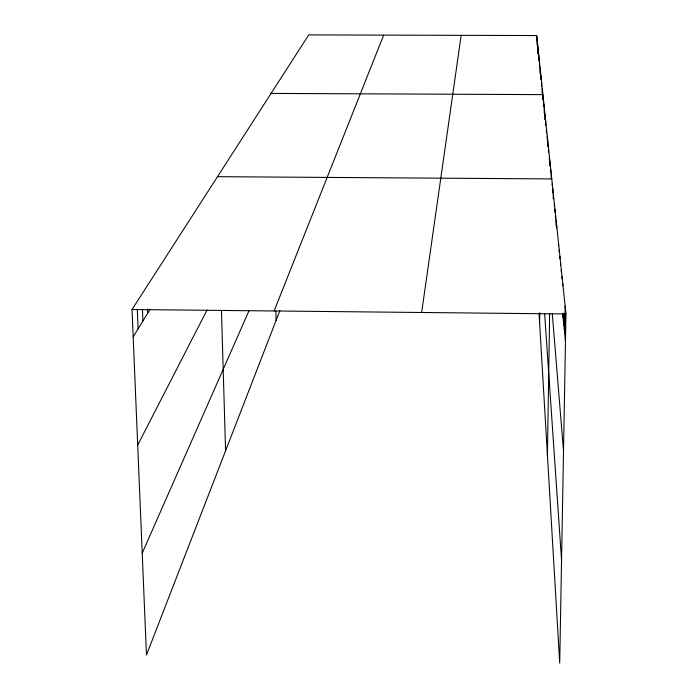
<?xml version="1.0" encoding="UTF-8"?>
<svg xmlns="http://www.w3.org/2000/svg" width="698" height="698" viewBox="0 0 698 698"><rect width="100%" height="100%" fill="white"/><g stroke="black" fill="none" stroke-linecap="round" stroke-linejoin="round"><path stroke-width="1.05" d="M536.631 39.856L536.683 35.554L308.734 34.9L132.027 309.519L146.467 655.029L279.881 310.619M536.893 39.987L536.919 37.823M537.111 44.192L537.163 40.118M537.355 46.557L537.408 42.456M537.635 46.888L537.661 44.829M537.826 53.476L537.914 47.237M538.114 53.868L538.167 49.68M538.62 60.002L538.699 54.68M538.935 59.382L538.969 57.236M539.214 62L539.24 59.845M539.458 66.834L539.519 62.488M540.016 73.081L540.086 67.898M540.348 72.767L540.383 70.672M540.601 78.761L540.68 73.499M540.933 79.546L540.976 76.361M541.535 86.561L541.596 82.242M542.163 93.488L542.233 88.332M542.538 93.532L542.564 91.455M539.624 323.218L539.772 312.8M542.826 99.875L542.896 94.631L271.077 93.419M543.201 99.884L543.227 97.764M543.489 106.288L543.567 100.957M543.873 106.358L543.908 104.211M544.178 112.936L544.257 107.518M544.58 112.945L544.606 110.877M544.894 119.506L544.964 114.306M545.304 119.89L545.339 117.788M545.644 125.579L545.705 121.347M546.412 132.96L546.473 128.641M547.223 139.347L547.276 136.223M547.59 146.414L547.686 140.124M548.07 146.214L548.105 144.102M548.462 152.426L548.532 148.151M549.352 159.763L549.405 156.5M549.78 166.019L549.858 160.802M550.739 172.86L550.792 169.675M551.202 178.54L551.272 174.247M547.424 455.288L549.649 313.908M552.231 185.773L552.266 183.679M552.711 192.77L552.781 188.556M553.217 198.851L553.305 193.529M554.352 205.989L554.387 203.816M554.893 212.271L554.945 209.13M555.442 218.797L555.512 214.565M556.009 225.48L556.097 220.123M556.664 227.984L556.699 225.82M558.54 245.853L558.583 243.707M559.203 252.126L559.238 249.963M559.875 258.469L559.909 256.375M560.564 265.066L560.599 262.945M561.271 271.827L561.314 269.681M562.003 278.764L562.038 276.591M562.745 285.787L562.78 283.676M563.077 317.634L563.155 313.367M563.853 325.425L564.063 313.542M564.656 333.435L565.144 306.09M536.683 35.554L565.973 313.969L559.709 663.1L539.039 313.271M421.653 312.486L461.16 35.336M274.122 310.976L383.656 35.118M142.209 553.182L249.134 310.453M137.698 445.071L207.105 309.886M133.178 336.907L150.149 309.188M217.506 176.681L551.76 178.915M132.027 309.519L565.973 313.969M562.649 313.297L565.476 341.654M552.301 313.873L563.513 450.987M544.615 313.481L561.55 560.224M142.453 309.223L142.924 320.984M137.314 309.362L138.117 328.837M147.444 309.109L147.61 313.332M221.449 310.54L225.585 450.777M275.867 311.134L276.076 320.452"/></g></svg>
